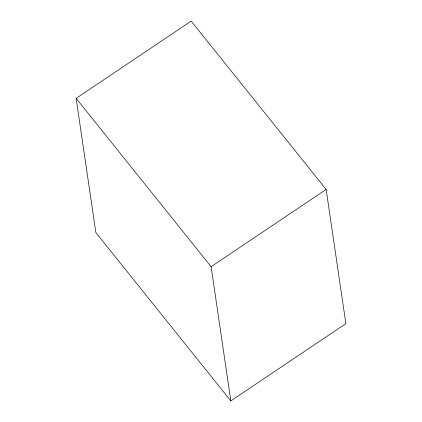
<?xml version="1.0" encoding="UTF-8"?>
<svg xmlns="http://www.w3.org/2000/svg" width="422" height="422" viewBox="0 0 422 422"><rect width="100%" height="100%" fill="white"/><g stroke="black" fill="none" stroke-linecap="round" stroke-linejoin="round"><path stroke-width="0.63" d="M76.134 98.358L191.171 21.1L326.148 189.441L345.866 323.642L230.829 400.9L95.852 232.559L76.134 98.358L211.111 266.699L230.829 400.9M211.111 266.699L326.148 189.441"/></g></svg>
